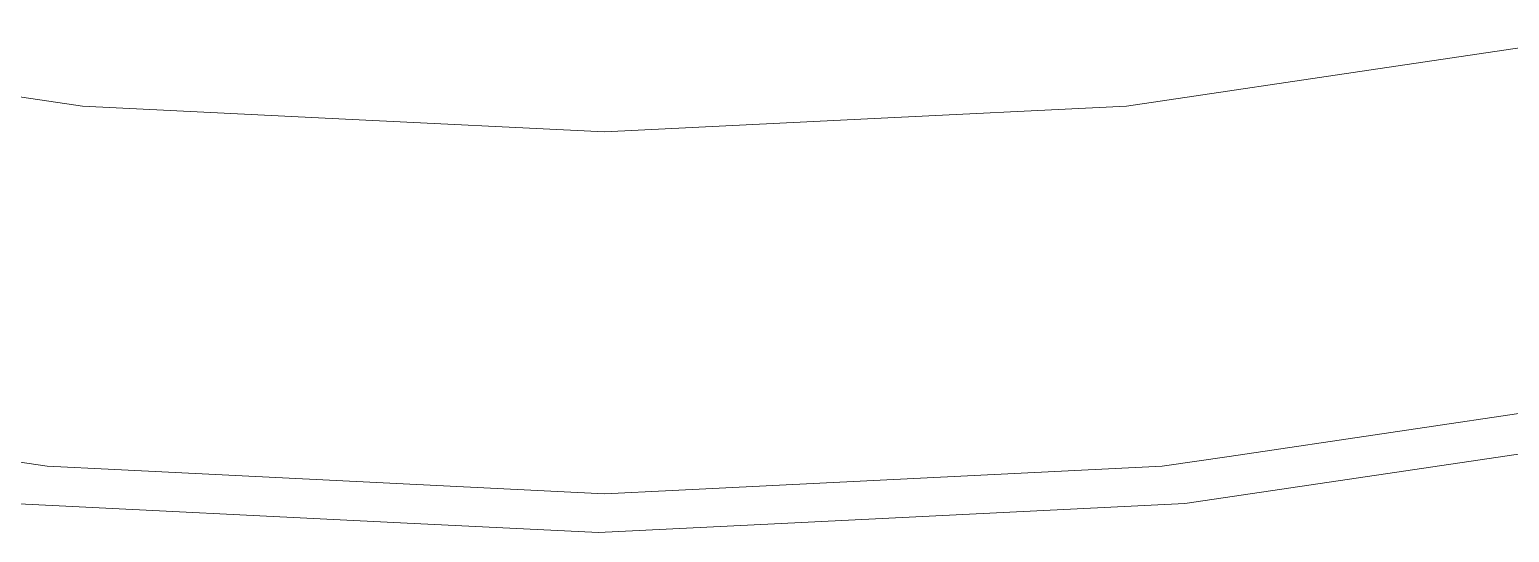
# Model space of a CAD drawing. Header units: centimetres. Extents: x -214 to 137, y -175 to 4.
# Drawn here: x 0.998 to 3.786, y -122.292 to -121.344 of the extents above; entities that cross this region are included whole.
import ezdxf

# ---------------------------------------------------------------- set-up
doc = ezdxf.new("R2010")
doc.units = ezdxf.units.CM
doc.header["$MEASUREMENT"] = 0
doc.layers.add('layer 1', color=7, linetype='Continuous')

msp = doc.modelspace()

# ---------------------------------------------------------------- linework, layer by layer
at = {"layer": 'layer 1', "color": 1, "lineweight": 9}
for points in [[(3.55512, -121.4157), (3.55512, -121.4157), (4.03895, -121.34397), (4.03895, -121.34397)], [(3.55512, -121.4157), (3.55512, -121.4157), (4.03895, -121.34397), (4.03895, -121.34397)], [(3.55512, -121.4157), (3.55512, -121.4157), (4.03895, -121.34397), (4.03895, -121.34397)], [(3.55512, -121.4157), (3.55512, -121.4157), (4.03895, -121.34397), (4.03895, -121.34397)], [(3.55512, -121.4157), (3.55512, -121.4157), (4.03895, -121.34397), (4.03895, -121.34397)], [(0.6137, -121.41667), (0.6137, -121.41667), (1.09752, -121.48847), (1.09752, -121.48847)], [(0.6137, -121.41667), (0.6137, -121.41667), (1.09752, -121.48847), (1.09752, -121.48847)], [(0.6137, -121.41667), (0.6137, -121.41667), (1.09752, -121.48847), (1.09752, -121.48847)], [(0.6137, -121.41667), (0.6137, -121.41667), (1.09752, -121.48847), (1.09752, -121.48847)], [(0.6137, -121.41667), (0.6137, -121.41667), (1.09752, -121.48847), (1.09752, -121.48847)], [(3.06479, -121.48844), (3.06479, -121.48844), (3.55512, -121.4157), (3.55512, -121.4157)], [(3.06479, -121.48844), (3.06479, -121.48844), (3.55512, -121.4157), (3.55512, -121.4157)], [(3.06479, -121.48844), (3.06479, -121.48844), (3.55512, -121.4157), (3.55512, -121.4157)], [(3.06479, -121.48844), (3.06479, -121.48844), (3.55512, -121.4157), (3.55512, -121.4157)], [(3.06479, -121.48844), (3.06479, -121.48844), (3.55512, -121.4157), (3.55512, -121.4157)], [(1.09752, -121.48847), (1.09752, -121.48847), (1.59265, -121.51279), (1.59265, -121.51279)], [(1.09752, -121.48847), (1.09752, -121.48847), (1.59265, -121.51279), (1.59265, -121.51279)], [(1.09752, -121.48847), (1.09752, -121.48847), (1.59265, -121.51279), (1.59265, -121.51279)], [(1.09752, -121.48847), (1.09752, -121.48847), (1.59265, -121.51279), (1.59265, -121.51279)], [(1.09752, -121.48847), (1.09752, -121.48847), (1.59265, -121.51279), (1.59265, -121.51279)], [(2.57626, -121.51246), (2.57626, -121.51246), (3.06479, -121.48844), (3.06479, -121.48844)], [(2.57626, -121.51246), (2.57626, -121.51246), (3.06479, -121.48844), (3.06479, -121.48844)], [(2.57626, -121.51246), (2.57626, -121.51246), (3.06479, -121.48844), (3.06479, -121.48844)], [(2.57626, -121.51246), (2.57626, -121.51246), (3.06479, -121.48844), (3.06479, -121.48844)], [(2.57626, -121.51246), (2.57626, -121.51246), (3.06479, -121.48844), (3.06479, -121.48844)], [(1.59265, -121.51279), (1.59265, -121.51279), (2.08117, -121.53675), (2.08117, -121.53675)], [(1.59265, -121.51279), (1.59265, -121.51279), (2.08117, -121.53675), (2.08117, -121.53675)], [(1.59265, -121.51279), (1.59265, -121.51279), (2.08117, -121.53675), (2.08117, -121.53675)], [(1.59265, -121.51279), (1.59265, -121.51279), (2.08117, -121.53675), (2.08117, -121.53675)], [(1.59265, -121.51279), (1.59265, -121.51279), (2.08117, -121.53675), (2.08117, -121.53675)], [(2.08117, -121.53675), (2.08117, -121.53675), (2.57626, -121.51246), (2.57626, -121.51246)], [(2.08117, -121.53675), (2.08117, -121.53675), (2.57626, -121.51246), (2.57626, -121.51246)], [(2.08117, -121.53675), (2.08117, -121.53675), (2.57626, -121.51246), (2.57626, -121.51246)], [(2.08117, -121.53675), (2.08117, -121.53675), (2.57626, -121.51246), (2.57626, -121.51246)], [(2.08117, -121.53675), (2.08117, -121.53675), (2.57626, -121.51246), (2.57626, -121.51246)]]:
    msp.add_open_spline(points, degree=3, dxfattribs=at)
at = {"layer": 'layer 1', "color": 5, "lineweight": 9}
for points in [[(3.25778, -122.14851), (3.25778, -122.14851), (4.17202, -122.0129), (4.17202, -122.0129)], [(3.25778, -122.14851), (3.25778, -122.14851), (4.17202, -122.0129), (4.17202, -122.0129)], [(3.25778, -122.14851), (3.25778, -122.14851), (4.17202, -122.0129), (4.17202, -122.0129)], [(3.25778, -122.14851), (3.25778, -122.14851), (4.17202, -122.0129), (4.17202, -122.0129)], [(3.25778, -122.14851), (3.25778, -122.14851), (4.17202, -122.0129), (4.17202, -122.0129)], [(0.11644, -122.03161), (0.11644, -122.03161), (1.03068, -122.16722), (1.03068, -122.16722)], [(0.11644, -122.03161), (0.11644, -122.03161), (1.03068, -122.16722), (1.03068, -122.16722)], [(0.11644, -122.03161), (0.11644, -122.03161), (1.03068, -122.16722), (1.03068, -122.16722)], [(0.11644, -122.03161), (0.11644, -122.03161), (1.03068, -122.16722), (1.03068, -122.16722)], [(0.11644, -122.03161), (0.11644, -122.03161), (1.03068, -122.16722), (1.03068, -122.16722)], [(4.02349, -122.11165), (4.02349, -122.11165), (3.53547, -122.18404), (3.53547, -122.18404)], [(3.13164, -122.16722), (3.13164, -122.16722), (3.25778, -122.14851), (3.25778, -122.14851)], [(3.13164, -122.16722), (3.13164, -122.16722), (3.25778, -122.14851), (3.25778, -122.14851)], [(3.13164, -122.16722), (3.13164, -122.16722), (3.25778, -122.14851), (3.25778, -122.14851)], [(3.13164, -122.16722), (3.13164, -122.16722), (3.25778, -122.14851), (3.25778, -122.14851)], [(3.13164, -122.16722), (3.13164, -122.16722), (3.25778, -122.14851), (3.25778, -122.14851)], [(1.03068, -122.16722), (1.03068, -122.16722), (1.15804, -122.17348), (1.15804, -122.17348)], [(1.03068, -122.16722), (1.03068, -122.16722), (1.15804, -122.17348), (1.15804, -122.17348)], [(1.03068, -122.16722), (1.03068, -122.16722), (1.15804, -122.17348), (1.15804, -122.17348)], [(1.03068, -122.16722), (1.03068, -122.16722), (1.15804, -122.17348), (1.15804, -122.17348)], [(1.03068, -122.16722), (1.03068, -122.16722), (1.15804, -122.17348), (1.15804, -122.17348)], [(1.15804, -122.17348), (1.15804, -122.17348), (2.08116, -122.21883), (2.08116, -122.21883)], [(1.15804, -122.17348), (1.15804, -122.17348), (2.08116, -122.21883), (2.08116, -122.21883)], [(1.15804, -122.17348), (1.15804, -122.17348), (2.08116, -122.21883), (2.08116, -122.21883)], [(1.15804, -122.17348), (1.15804, -122.17348), (2.08116, -122.21883), (2.08116, -122.21883)], [(1.15804, -122.17348), (1.15804, -122.17348), (2.08116, -122.21883), (2.08116, -122.21883)], [(2.20852, -122.21257), (2.20852, -122.21257), (3.13164, -122.16722), (3.13164, -122.16722)], [(2.20852, -122.21257), (2.20852, -122.21257), (3.13164, -122.16722), (3.13164, -122.16722)], [(2.20852, -122.21257), (2.20852, -122.21257), (3.13164, -122.16722), (3.13164, -122.16722)], [(2.20852, -122.21257), (2.20852, -122.21257), (3.13164, -122.16722), (3.13164, -122.16722)], [(2.20852, -122.21257), (2.20852, -122.21257), (3.13164, -122.16722), (3.13164, -122.16722)], [(3.53547, -122.18404), (3.53547, -122.18404), (3.17474, -122.23755), (3.17474, -122.23755)], [(2.08116, -122.21883), (2.08116, -122.21883), (2.20852, -122.21257), (2.20852, -122.21257)], [(2.08116, -122.21883), (2.08116, -122.21883), (2.20852, -122.21257), (2.20852, -122.21257)], [(2.08116, -122.21883), (2.08116, -122.21883), (2.20852, -122.21257), (2.20852, -122.21257)], [(2.08116, -122.21883), (2.08116, -122.21883), (2.20852, -122.21257), (2.20852, -122.21257)], [(2.08116, -122.21883), (2.08116, -122.21883), (2.20852, -122.21257), (2.20852, -122.21257)], [(1.69667, -122.27351), (1.69667, -122.27351), (0.96469, -122.23755), (0.96469, -122.23755)], [(3.17474, -122.23755), (3.17474, -122.23755), (2.40121, -122.27555), (2.40121, -122.27555)], [(2.06971, -122.29184), (2.06971, -122.29184), (1.69667, -122.27351), (1.69667, -122.27351)], [(2.40121, -122.27555), (2.40121, -122.27555), (2.06971, -122.29184), (2.06971, -122.29184)]]:
    msp.add_open_spline(points, degree=3, dxfattribs=at)

doc.saveas('drawing.dxf')
